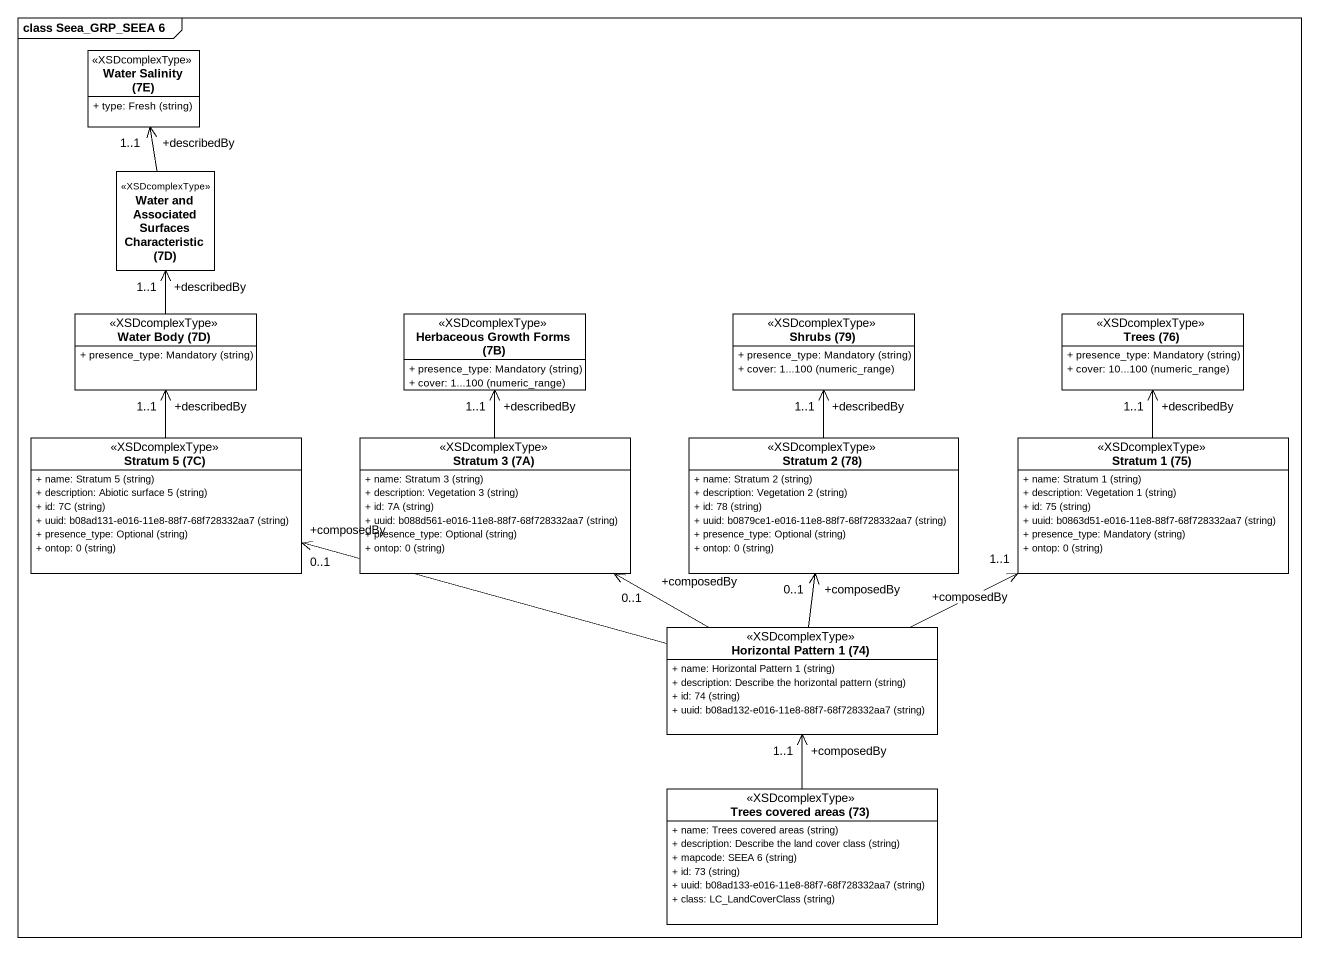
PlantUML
@startuml
mainframe class Seea_GRP_SEEA 6
hide circle
hide empty members
skinparam classAttributeIconSize 0
class "Water Salinity (7E)" as Water_Salinity_7E <<XSDcomplexType>> {
  {field} + type: Fresh (string)
}
class "Water and Associated Surfaces Characteristic (7D)" as Water_and_Associated <<XSDcomplexType>>
class "Water Body (7D)" as Water_Body_7D <<XSDcomplexType>> {
  {field} + presence_type: Mandatory (string)
}
class "Herbaceous Growth Forms (7B)" as Herbaceous_Growth_Forms_7B <<XSDcomplexType>> {
  {field} + presence_type: Mandatory (string)
  {field} + cover: 1...100 (numeric_range)
}
class "Shrubs (79)" as Shrubs_79 <<XSDcomplexType>> {
  {field} + presence_type: Mandatory (string)
  {field} + cover: 1...100 (numeric_range)
}
class "Trees (76)" as Trees_76 <<XSDcomplexType>> {
  {field} + presence_type: Mandatory (string)
  {field} + cover: 10...100 (numeric_range)
}
class "Stratum 5 (7C)" as Stratum_5_7C <<XSDcomplexType>> {
  {field} + name: Stratum 5 (string)
  {field} + description: Abiotic surface 5 (string)
  {field} + id: 7C (string)
  {field} + uuid: b08ad131-e016-11e8-88f7-68f728332aa7 (string)
  {field} + presence_type: Optional (string)
  {field} + ontop: 0 (string)
}
class "Stratum 3 (7A)" as Stratum_3_7A <<XSDcomplexType>> {
  {field} + name: Stratum 3 (string)
  {field} + description: Vegetation 3 (string)
  {field} + id: 7A (string)
  {field} + uuid: b088d561-e016-11e8-88f7-68f728332aa7 (string)
  {field} + presence_type: Optional (string)
  {field} + ontop: 0 (string)
}
class "Stratum 2 (78)" as Stratum_2_78 <<XSDcomplexType>> {
  {field} + name: Stratum 2 (string)
  {field} + description: Vegetation 2 (string)
  {field} + id: 78 (string)
  {field} + uuid: b0879ce1-e016-11e8-88f7-68f728332aa7 (string)
  {field} + presence_type: Optional (string)
  {field} + ontop: 0 (string)
}
class "Stratum 1 (75)" as Stratum_1_75 <<XSDcomplexType>> {
  {field} + name: Stratum 1 (string)
  {field} + description: Vegetation 1 (string)
  {field} + id: 75 (string)
  {field} + uuid: b0863d51-e016-11e8-88f7-68f728332aa7 (string)
  {field} + presence_type: Mandatory (string)
  {field} + ontop: 0 (string)
}
class "Horizontal Pattern 1 (74)" as Horizontal_Pattern_1_74 <<XSDcomplexType>> {
  {field} + name: Horizontal Pattern 1 (string)
  {field} + description: Describe the horizontal pattern (string)
  {field} + id: 74 (string)
  {field} + uuid: b08ad132-e016-11e8-88f7-68f728332aa7 (string)
}
class "Trees covered areas (73)" as Trees_covered_areas_73 <<XSDcomplexType>> {
  {field} + name: Trees covered areas (string)
  {field} + description: Describe the land cover class (string)
  {field} + mapcode: SEEA 6 (string)
  {field} + id: 73 (string)
  {field} + uuid: b08ad133-e016-11e8-88f7-68f728332aa7 (string)
  {field} + class: LC_LandCoverClass (string)
}
Water_and_Associated -up-> "+describedBy\n1..1" Water_Salinity_7E
Water_Body_7D -up-> "+describedBy\n1..1" Water_and_Associated
Stratum_5_7C -up-> "+describedBy\n1..1" Water_Body_7D
Stratum_3_7A -up-> "+describedBy\n1..1" Herbaceous_Growth_Forms_7B
Stratum_2_78 -up-> "+describedBy\n1..1" Shrubs_79
Stratum_1_75 -up-> "+describedBy\n1..1" Trees_76
Horizontal_Pattern_1_74 -left-> "+composedBy\n0..1" Stratum_5_7C
Horizontal_Pattern_1_74 -left-> "+composedBy\n0..1" Stratum_3_7A
Horizontal_Pattern_1_74 -up-> "+composedBy\n0..1" Stratum_2_78
Horizontal_Pattern_1_74 -right-> "+composedBy\n1..1" Stratum_1_75
Trees_covered_areas_73 -up-> "+composedBy\n1..1" Horizontal_Pattern_1_74
@enduml
